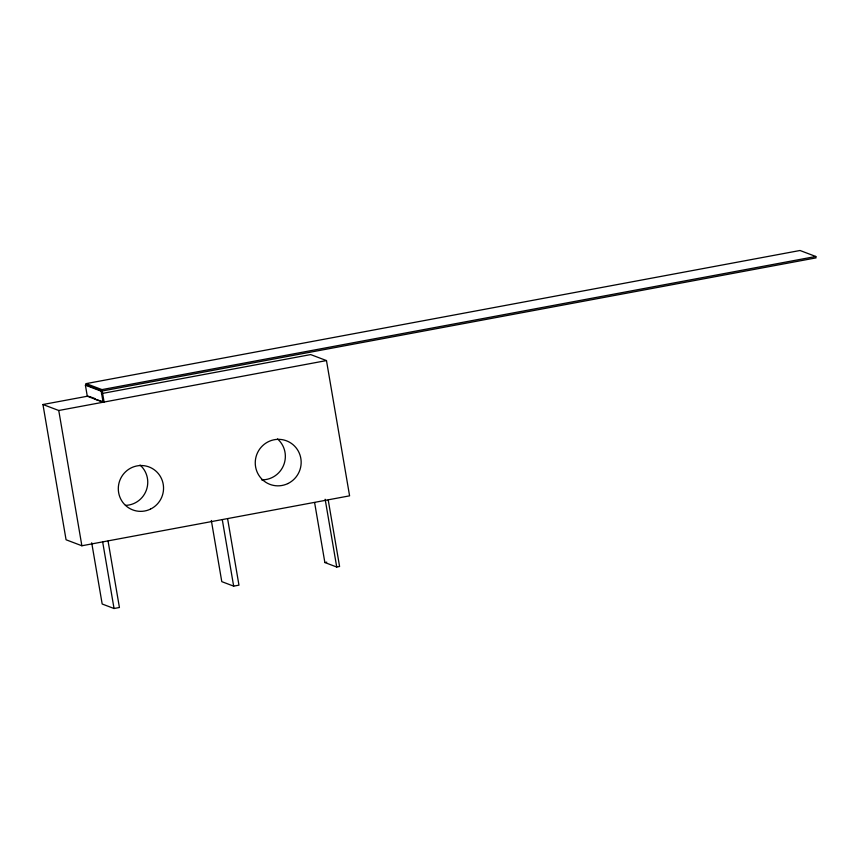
<?xml version="1.0" encoding="UTF-8"?>
<svg xmlns="http://www.w3.org/2000/svg" width="859" height="859" viewBox="0 0 859 859"><rect width="100%" height="100%" fill="white"/><g stroke="black" fill="none" stroke-linecap="round" stroke-linejoin="round"><path stroke-width="1.29" d="M102.2 390.995L86.405 385.015L86.168 383.619L800.008 250.495L815.814 256.487L816.05 257.872L101.212 391.178L85.406 385.197L87.296 396.246L103.101 402.227L101.212 391.178M85.406 385.197L86.405 385.015M86.168 383.619L101.963 389.61L815.814 256.487M101.448 393.605L310.679 354.584L326.474 360.576L349.592 495.836L81.873 545.766L66.068 539.774L42.95 404.514L88.294 396.063M95.199 399.242L104.089 402.044L101.963 389.61M42.95 404.514L58.756 410.495L326.474 360.576M314.609 502.579L324.863 562.527L326.764 562.173M91.709 542.802L102.178 604.006L114.043 608.505L119.422 607.496L108.073 541.084M211.335 520.49L221.783 581.64L233.659 586.139L238.963 585.151L227.614 518.793M324.863 562.527L336.728 567.026L339.584 566.489L328.224 500.035M89.422 396.493L95.059 398.63M325.153 499.262L336.728 567.026M222.309 519.781L233.659 586.139M102.693 542.083L114.043 608.505M58.756 410.495L81.873 545.766M140.038 465.041A22.978 22.581 -69.3 0 1 125.446 505.382M277.521 438.938A23.3 22.903 -69.3 0 1 261.523 479.848M150.422 509.14A22.978 22.581 -69.3 0 0 153.976 469.562A22.978 22.581 -69.3 0 0 118.392 486.623A22.978 22.581 -69.3 0 0 150.422 509.14M287.84 483.585A23.3 22.903 -69.3 0 0 291.437 443.437A23.3 22.903 -69.3 0 0 255.348 460.746A23.3 22.903 -69.3 0 0 287.84 483.585"/></g></svg>
